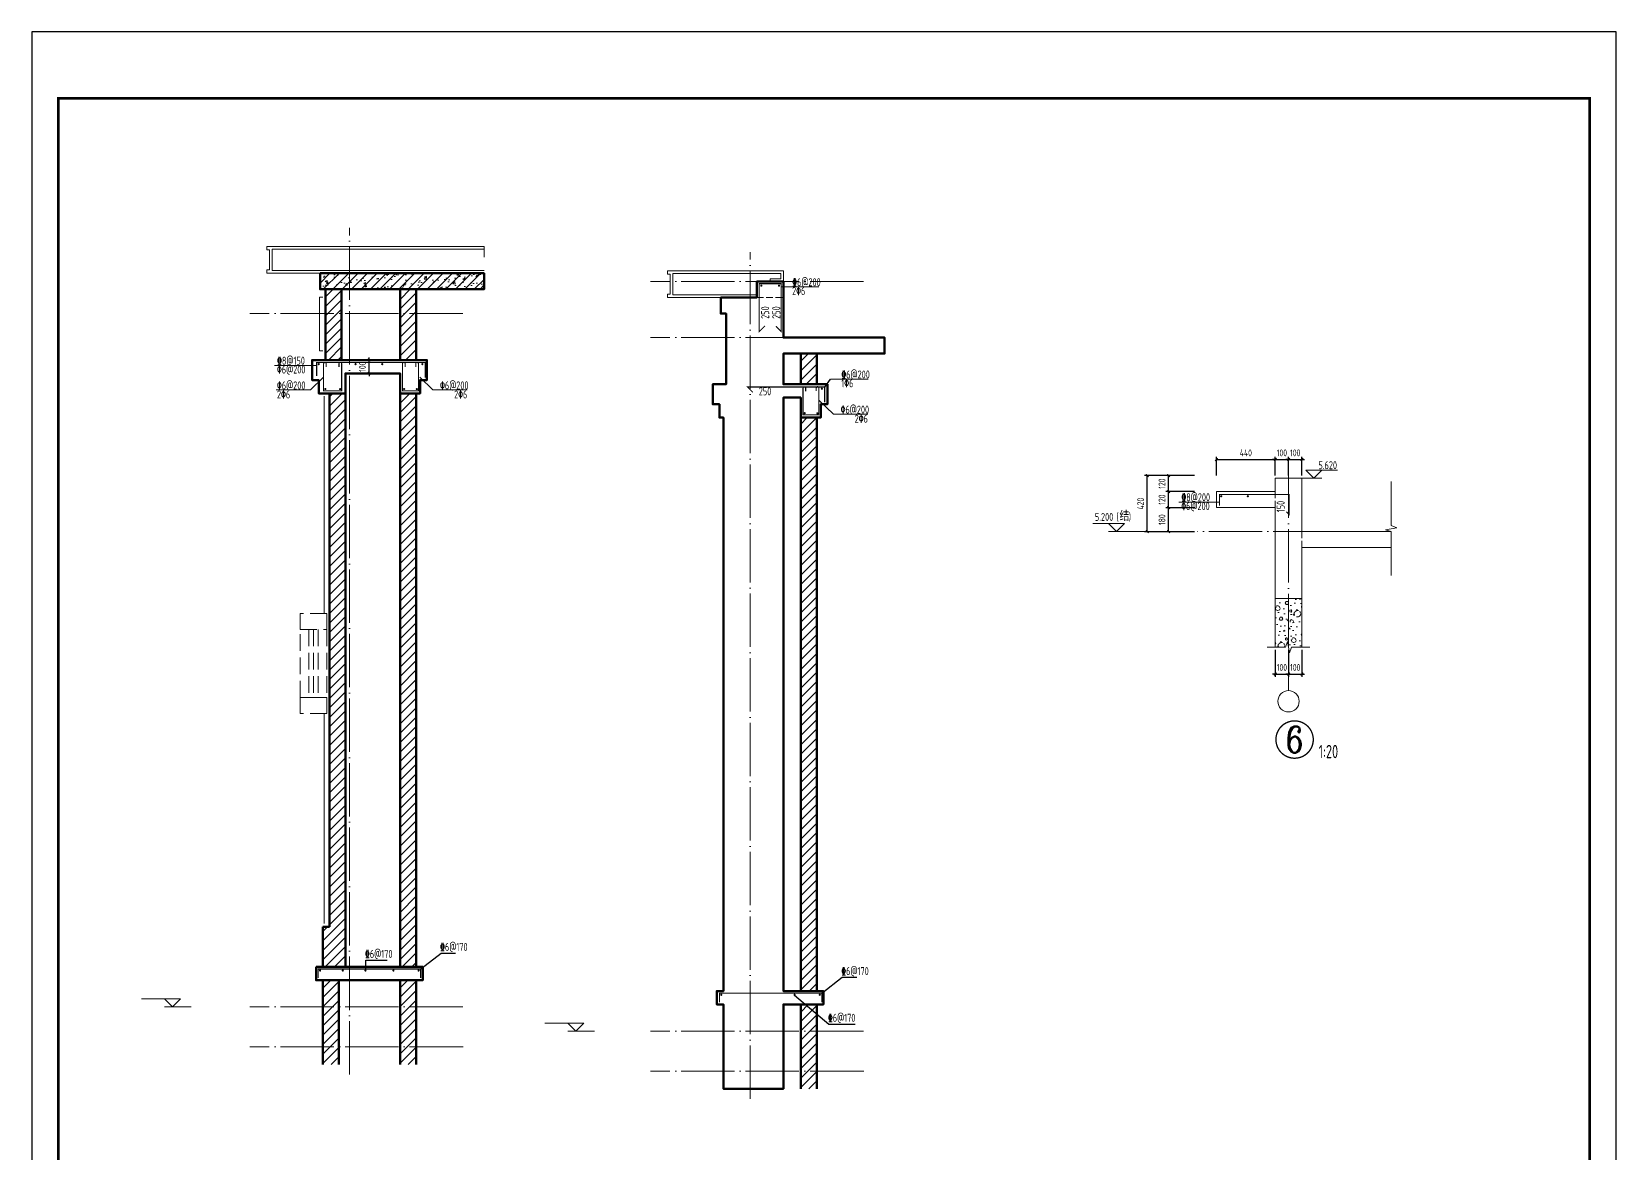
# Model space of a CAD drawing. Extents: x 5874492 to 7194610, y -939842 to -279257.
# Drawn here: x 6055361 to 6067241, y -841808 to -833398 of the extents above; entities that cross this region are included whole.
import ezdxf
from ezdxf.enums import TextEntityAlignment as Align

# ---------------------------------------------------------------- set-up
doc = ezdxf.new("R2010")
doc.units = 0
doc.header["$LTSCALE"] = 1000
doc.linetypes.add('DASH', pattern=[0.35, 0.25, -0.1])
doc.linetypes.add('DOTE', pattern=[2.42, 2, -0.2, 0.02, -0.2])
for name, color, linetype, lineweight in [('A-大样-填充', 8, 'Continuous', 9), ('A-大样-砌体墙线', 120, 'Continuous', 50), ('A-大样-结构墙线', 140, 'Continuous', 50), ('A-大样-金属构件', 2, 'Continuous', 9), ('A-平面-家具、卫生间洁具', 250, 'Continuous', 5), ('A-标注-标高标注', 3, 'Continuous', 15), ('A-立面-花饰、灯饰', 8, 'Continuous', 9), ('A-轴线-塔楼', 1, 'DOTE', 9), ('S-墙柱-REIN', 1, 'Continuous', 20), ('S-大样-DIM', 3, 'Continuous', 20), ('S-大样-HATCH', 251, 'Continuous', 20), ('S-大样-实线', 2, 'Continuous', 20), ('S-大样-标高', 3, 'Continuous', 20), ('S-板-BEAM', 4, 'DASH', 20), ('S-板-大样索引', 3, 'Continuous', 20), ('S-轴网-标注', 3, 'Continuous', 20), ('S-轴网-轴号', 3, 'Continuous', 20), ('S-轴网-轴线', 1, 'DOTE', 9), ('S-通用-TEXT', 7, 'Continuous', 20), ('S-通用-THIN', 7, 'Continuous', 20)]:
    doc.layers.add(name, color=color, linetype=linetype, lineweight=lineweight)
doc.layers.add('PUB_DIM', color=3, linetype='Continuous')
doc.layers.add('Y-云图图框', color=7, linetype='Continuous')
doc.styles.add('_TCH_AXIS', font='COMPLEX.shx', dxfattribs={"bigfont": 'hztxt.shx'})
doc.styles.add('_TCH_DIM', font='tssdeng.shx', dxfattribs={"bigfont": 'hztxt.shx'})
doc.styles.add('_TCH_DIM_T3', font='tssdeng.shx', dxfattribs={"width": 0.705882, "bigfont": 'hztxt.shx'})
doc.styles.add('_YT_Name', font='', dxfattribs={"width": 0.8})
doc.styles.add('_YT_Sign_Text', font='ros.shx', dxfattribs={"width": 0.8, "bigfont": 'hztxt.shx'})
doc.styles.add('COMPLEX', font='COMPLEX')
doc.styles.get("Standard").update_dxf_attribs({"font": 'gbenor.shx', "bigfont": 'gbcbig.shx'})
doc.styles.add('TSSD_Rein', font='tssdeng.shx', dxfattribs={"width": 0.7, "bigfont": 'hztxt.shx'})
doc.styles.add('宋体', font='tssdeng.shx', dxfattribs={"width": 0.7, "bigfont": '&万能字体.shx'})
doc.styles.get('_YT_Name').set_extended_font_data('SimHei')
doc.dimstyles.new('_TCH_ARCH&&20', dxfattribs={"dimtxt": 51, "dimasz": 20, "dimexe": 20, "dimexo": 20, "dimgap": 24.5, "dimtad": 1, "dimdec": 0, "dimzin": 0, "dimdsep": 46, "dimtxsty": '_TCH_DIM_T3', "dimblk": 'ARCHTICK', "dimcen": 0.09, "dimclrt": 7, "dimazin": 2, "dimtfac": 1, "dimtdec": 0, "dimtix": 1, "dimtmove": 2, "dimatfit": 3, "dimfxl": 0, "dimtolj": 1, "dimtzin": 0, "dimarcsym": 0})
pattern_1 = [(45, (5374454.206, -1529893.26), (-35.3553532, 35.3553532), [])]
pattern_2 = [(45, (5374654.206, -1529893.26), (-35.3553532, 35.3553532), [])]
pattern_3 = [(45, (5377457.31, -1530074.96), (-35.3553532, 35.3553532), [])]

# ---------------------------------------------------------------- blocks, each defined once
blk = doc.blocks.new('ECMCTK_A1_竖_单行图名--0')
at = {"color": 4}
blk.add_lwpolyline([(0, 0), (594, 0), (594, 841), (0, 841)], close=True, dxfattribs=at)
at = {"const_width": 1}
blk.add_lwpolyline([(10, 10), (584, 10), (584, 816), (10, 816)], close=True, dxfattribs=at)
at = {"color": 80, "flags": 3}
for tag, height, p in [('YTHQINS', 3, (593.31, 817.5)), ('ECMCKEY', 3, (440.09, 590.57)), ('YTTQINS', 3.75, (595.35, 11.88)), ('YTFRAME', 3, (375.97, 4.92)), ('YTBARCODE_T1', 3, (493.74, 4.57))]:
    blk.add_attdef(tag, text='', height=height, dxfattribs=at).set_placement(p, align=Align.MIDDLE_CENTER)
for tag, height, style, width, p in [('证书编号', 4, '_YT_Sign_Text', 0.8, (461.87, 43.81)), ('审查批准号', 4, '_YT_Sign_Text', 0.8, (514.06, 43.81)), ('工程号', 4, '_YT_Sign_Text', 0.5, (557.08, 44.12)), ('设计单位', 6, '_YT_Name', 0.8, (376.75, 38.6)), ('建设单位', 4, '_YT_Sign_Text', 0.8, (487.96, 36.11)), ('阶段', 4, '_YT_Sign_Text', 0.8, (557.08, 35.81)), ('项目号', 4, '_YT_Sign_Text', 0.5, (575.08, 33.72)), ('项目名称', 4, '_YT_Sign_Text', 0.8, (487.96, 28.11)), ('专业', 4, '_YT_Sign_Text', 0.8, (557.08, 27.31)), ('图纸编号', 4, '_YT_Sign_Text', 0.5, (556.93, 19.36)), ('图纸名称', 4.5, '_YT_Name', 0.8, (488.39, 15.06)), ('出图比例', 4.2, '_YT_Sign_Text', 0.8, (434.82, 11.78)), ('日期', 4, '_YT_Sign_Text', 0.5, (556.88, 12.13)), ('版本号', 4, '_YT_Sign_Text', 0.8, (575.08, 13))]:
    blk.add_attdef(tag, text='', height=height, dxfattribs=dict(style=style, width=width)).set_placement(p, align=Align.CENTER)
at = {"style": '_YT_Sign_Text', "width": 0.8, "flags": 3}
for tag, p, height in [('[审定人]', (343.95, 27.81), 4.1), ('{审定人}', (358.87, 26.45), 6.24), ('[校对人]', (395.23, 27.82), 4.1), ('{校对人}', (411.35, 26.53), 6.24), ('[审核人]', (344.01, 19.76), 4.1), ('{审核人}', (359.98, 18.44), 6.24), ('[设计人]', (395.47, 20.21), 4.1), ('{设计人}', (411.48, 18.54), 6.24), ('[项目负责人]', (343.78, 12.01), 4.1), ('{项目负责人}', (361.28, 10.72), 6.24), ('[专业负责人]', (395.74, 11.77), 4.1), ('{专业负责人}', (411.58, 10.36), 6.24)]:
    blk.add_attdef(tag, p, '', height=height, dxfattribs=at)
at = {"color": 80, "flags": 3}
for tag, p in [('YTBZSIT', (10, 10)), ('EXT_TK_LEFT', (10, 10)), ('YTQRCODE', (304.56, 12.07))]:
    blk.add_attdef(tag, p, '', height=3, dxfattribs=at)
blk = doc.blocks.new('A$C2FDD6118')
at = {"layer": 'A-平面-家具、卫生间洁具', "linetype": 'DASH', "ltscale": 0.5}
for p, q in [((65, 630), (65, 120)), ((100, 630), (100, 120)), ((135, 630), (135, 120))]:
    blk.add_line(p, q, dxfattribs=at)
for points in [[(0, 630), (200, 630), (200, 750), (0, 750)], [(0, 630), (200, 630), (200, 120), (0, 120)], [(0, 120), (200, 120), (200, 0), (0, 0)]]:
    blk.add_lwpolyline(points, close=True, dxfattribs=at)
blk = doc.blocks.new('_ArchTick')
at = {"color": 0, "linetype": 'ByBlock', "const_width": 0.4}
blk.add_lwpolyline([(-0.5, -0.5), (0.5, 0.5)], dxfattribs=at)
blk = doc.blocks.new('*D1831')
at = {"layer": 'Defpoints', "color": 0, "transparency": 16777216}
for p in [(6057714, -835860), (6057891, -835860), (6057714, -835960)]:
    blk.add_point(p, dxfattribs=at)
at = {"layer": 'PUB_DIM', "color": 0, "lineweight": -2, "transparency": 16777216}
for p, q in [((6057734, -835860), (6057911, -835860)), ((6057891, -835860), (6057891, -835840)), ((6057891, -835960), (6057891, -835860)), ((6057734, -835960), (6057911, -835960)), ((6057891, -835960), (6057891, -835980))]:
    blk.add_line(p, q, dxfattribs=at)
at = {"layer": 'PUB_DIM', "color": 0, "lineweight": -2, "transparency": 16777216, "xscale": 20, "yscale": 20, "zscale": 20}
for p, rotation in [((6057891, -835860), 270), ((6057891, -835960), 90)]:
    blk.add_blockref('_ArchTick', p, dxfattribs=dict(at, rotation=rotation))
at = {"layer": 'PUB_DIM', "color": 7, "transparency": 16777216, "insert": (6057841, -835910), "char_height": 51, "attachment_point": 5, "rotation": 90, "style": '_TCH_DIM_T3'}
blk.add_mtext('\\A1;100', dxfattribs=at)
blk = doc.blocks.new('20191016.16423798')
at = {"layer": 'S-墙柱-REIN', "const_width": 8}
blk.add_lwpolyline([(305, 67), (305, 150), (828, 150), (828, 0), (807, 21)], dxfattribs=at)
at = {"layer": 'S-墙柱-REIN', "ltscale": 0.2, "const_width": 8}
for points in [[(322, 137, 1), (314, 137, 1)], [(522, 137, 1), (514, 137, 1)]]:
    blk.add_lwpolyline(points, format="xyb", close=True, dxfattribs=at)
at = {"layer": 'S-通用-TEXT', "ltscale": 0.2}
blk.add_line((305, 93, 0), (0, 93, 0), dxfattribs=at)
at = {"layer": 'S-通用-TEXT', "style": 'TSSD_Rein', "width": 0.7}
for s, p in [('\x848@200', (20, 99)), ('\x826@200', (19, 33))]:
    blk.add_text(s, height=60, dxfattribs=at).set_placement(p)
blk.add_text('150', height=60, rotation=90, dxfattribs=at).set_placement((794, 17))
blk = doc.blocks.new('*D1832')
at = {"layer": 'Defpoints', "color": 0, "transparency": 16777216}
for p in [(6063885, -836967), (6064100, -836967), (6064100, -837147)]:
    blk.add_point(p, dxfattribs=at)
at = {"layer": 'S-大样-DIM', "color": 0, "lineweight": -2, "transparency": 16777216}
for p, q in [((6064080, -836967), (6063865, -836967)), ((6063885, -837147), (6063885, -836967)), ((6064080, -837147), (6063865, -837147))]:
    blk.add_line(p, q, dxfattribs=at)
at = {"layer": 'S-大样-DIM', "color": 0, "lineweight": -2, "transparency": 16777216, "xscale": 20, "yscale": 20, "zscale": 20}
for p, rotation in [((6063885, -836967), 90), ((6063885, -837147), 270)]:
    blk.add_blockref('_ArchTick', p, dxfattribs=dict(at, rotation=rotation))
at = {"layer": 'S-大样-DIM', "color": 7, "transparency": 16777216, "insert": (6063835, -837057), "char_height": 51, "attachment_point": 5, "rotation": 90, "style": '_TCH_DIM_T3'}
blk.add_mtext('\\A1;180', dxfattribs=at)
blk = doc.blocks.new('*D1833')
at = {"layer": 'Defpoints', "color": 0, "transparency": 16777216}
for p in [(6063885, -836847), (6064100, -836847), (6064100, -836967)]:
    blk.add_point(p, dxfattribs=at)
at = {"layer": 'S-大样-DIM', "color": 0, "lineweight": -2, "transparency": 16777216}
for p, q in [((6064080, -836847), (6063865, -836847)), ((6063885, -836967), (6063885, -836847)), ((6064080, -836967), (6063865, -836967))]:
    blk.add_line(p, q, dxfattribs=at)
at = {"layer": 'S-大样-DIM', "color": 0, "lineweight": -2, "transparency": 16777216, "xscale": 20, "yscale": 20, "zscale": 20}
for p, rotation in [((6063885, -836847), 90), ((6063885, -836967), 270)]:
    blk.add_blockref('_ArchTick', p, dxfattribs=dict(at, rotation=rotation))
at = {"layer": 'S-大样-DIM', "color": 7, "transparency": 16777216, "insert": (6063835, -836907), "char_height": 51, "attachment_point": 5, "rotation": 90, "style": '_TCH_DIM_T3'}
blk.add_mtext('\\A1;120', dxfattribs=at)
blk = doc.blocks.new('*D1834')
at = {"layer": 'Defpoints', "color": 0, "transparency": 16777216}
for p in [(6063885, -836727), (6064100, -836727), (6064100, -836847)]:
    blk.add_point(p, dxfattribs=at)
at = {"layer": 'S-大样-DIM', "color": 0, "lineweight": -2, "transparency": 16777216}
for p, q in [((6064080, -836727), (6063865, -836727)), ((6063885, -836847), (6063885, -836727)), ((6064080, -836847), (6063865, -836847))]:
    blk.add_line(p, q, dxfattribs=at)
at = {"layer": 'S-大样-DIM', "color": 0, "lineweight": -2, "transparency": 16777216, "xscale": 20, "yscale": 20, "zscale": 20}
for p, rotation in [((6063885, -836727), 90), ((6063885, -836847), 270)]:
    blk.add_blockref('_ArchTick', p, dxfattribs=dict(at, rotation=rotation))
at = {"layer": 'S-大样-DIM', "color": 7, "transparency": 16777216, "insert": (6063835, -836787), "char_height": 51, "attachment_point": 5, "rotation": 90, "style": '_TCH_DIM_T3'}
blk.add_mtext('\\A1;120', dxfattribs=at)
blk = doc.blocks.new('_AXISO')
blk.add_circle((0, 0), 0.5)
at = {"layer": 'S-轴网-轴号', "style": 'COMPLEX', "width": 1.041667}
blk.add_attdef('A', text='', height=0.56, dxfattribs=at).set_placement((-0.25, -0.28), (0.25, -0.28), align=Align.FIT)
blk = doc.blocks.new('*D1835')
at = {"layer": 'Defpoints', "color": 0, "transparency": 16777216}
for p in [(6063725, -836727), (6064100, -836727), (6064100, -837147)]:
    blk.add_point(p, dxfattribs=at)
at = {"layer": 'S-大样-DIM', "color": 0, "lineweight": -2, "transparency": 16777216}
for p, q in [((6064080, -836727), (6063705, -836727)), ((6063725, -837147), (6063725, -836727)), ((6064080, -837147), (6063705, -837147))]:
    blk.add_line(p, q, dxfattribs=at)
at = {"layer": 'S-大样-DIM', "color": 0, "lineweight": -2, "transparency": 16777216, "xscale": 20, "yscale": 20, "zscale": 20}
for p, rotation in [((6063725, -836727), 90), ((6063725, -837147), 270)]:
    blk.add_blockref('_ArchTick', p, dxfattribs=dict(at, rotation=rotation))
at = {"layer": 'S-大样-DIM', "color": 7, "transparency": 16777216, "insert": (6063675, -836937), "char_height": 51, "attachment_point": 5, "rotation": 90, "style": '_TCH_DIM_T3'}
blk.add_mtext('\\A1;420', dxfattribs=at)
blk = doc.blocks.new('*D1836')
at = {"layer": 'Defpoints', "color": 0, "transparency": 16777216}
for p in [(6064684, -836606), (6064244, -836747), (6064684, -836747)]:
    blk.add_point(p, dxfattribs=at)
at = {"layer": 'S-大样-DIM', "color": 0, "lineweight": -2, "transparency": 16777216}
for p, q in [((6064244, -836727), (6064244, -836586)), ((6064684, -836727), (6064684, -836586)), ((6064244, -836606), (6064684, -836606))]:
    blk.add_line(p, q, dxfattribs=at)
at = {"layer": 'S-大样-DIM', "color": 0, "lineweight": -2, "transparency": 16777216, "xscale": 20, "yscale": 20, "zscale": 20, "rotation": 180}
blk.add_blockref('_ArchTick', (6064244, -836606), dxfattribs=at)
at = {"layer": 'S-大样-DIM', "color": 0, "lineweight": -2, "transparency": 16777216, "xscale": 20, "yscale": 20, "zscale": 20}
blk.add_blockref('_ArchTick', (6064684, -836606), dxfattribs=at)
at = {"layer": 'S-大样-DIM', "color": 7, "transparency": 16777216, "insert": (6064464, -836556), "char_height": 51, "attachment_point": 5, "style": '_TCH_DIM_T3'}
blk.add_mtext('\\A1;440', dxfattribs=at)
blk = doc.blocks.new('*D1837')
at = {"layer": 'Defpoints', "color": 0, "transparency": 16777216}
for p in [(6064784, -836606), (6064684, -836747), (6064784, -836747)]:
    blk.add_point(p, dxfattribs=at)
at = {"layer": 'S-大样-DIM', "color": 0, "lineweight": -2, "transparency": 16777216}
for p, q in [((6064684, -836727), (6064684, -836586)), ((6064784, -836727), (6064784, -836586)), ((6064684, -836606), (6064664, -836606)), ((6064684, -836606), (6064784, -836606)), ((6064784, -836606), (6064804, -836606))]:
    blk.add_line(p, q, dxfattribs=at)
at = {"layer": 'S-大样-DIM', "color": 0, "lineweight": -2, "transparency": 16777216, "xscale": 20, "yscale": 20, "zscale": 20}
blk.add_blockref('_ArchTick', (6064684, -836606), dxfattribs=at)
at = {"layer": 'S-大样-DIM', "color": 0, "lineweight": -2, "transparency": 16777216, "xscale": 20, "yscale": 20, "zscale": 20, "rotation": 180}
blk.add_blockref('_ArchTick', (6064784, -836606), dxfattribs=at)
at = {"layer": 'S-大样-DIM', "color": 7, "transparency": 16777216, "insert": (6064734, -836556), "char_height": 51, "attachment_point": 5, "style": '_TCH_DIM_T3'}
blk.add_mtext('\\A1;100', dxfattribs=at)
blk = doc.blocks.new('*D1838')
at = {"layer": 'Defpoints', "color": 0, "transparency": 16777216}
for p in [(6064884, -836606), (6064784, -836747), (6064884, -836747)]:
    blk.add_point(p, dxfattribs=at)
at = {"layer": 'S-大样-DIM', "color": 0, "lineweight": -2, "transparency": 16777216}
for p, q in [((6064784, -836727), (6064784, -836586)), ((6064884, -836727), (6064884, -836586)), ((6064784, -836606), (6064764, -836606)), ((6064784, -836606), (6064884, -836606)), ((6064884, -836606), (6064904, -836606))]:
    blk.add_line(p, q, dxfattribs=at)
at = {"layer": 'S-大样-DIM', "color": 0, "lineweight": -2, "transparency": 16777216, "xscale": 20, "yscale": 20, "zscale": 20}
blk.add_blockref('_ArchTick', (6064784, -836606), dxfattribs=at)
at = {"layer": 'S-大样-DIM', "color": 0, "lineweight": -2, "transparency": 16777216, "xscale": 20, "yscale": 20, "zscale": 20, "rotation": 180}
blk.add_blockref('_ArchTick', (6064884, -836606), dxfattribs=at)
at = {"layer": 'S-大样-DIM', "color": 7, "transparency": 16777216, "insert": (6064834, -836556), "char_height": 51, "attachment_point": 5, "style": '_TCH_DIM_T3'}
blk.add_mtext('\\A1;100', dxfattribs=at)
blk = doc.blocks.new('*D1839')
at = {"layer": 'Defpoints', "color": 0, "transparency": 16777216}
for p in [(6064684, -838012), (6064784, -838012), (6064784, -838215)]:
    blk.add_point(p, dxfattribs=at)
at = {"layer": 'S-大样-DIM', "color": 0, "lineweight": -2, "transparency": 16777216}
for p, q in [((6064684, -838032), (6064684, -838235)), ((6064784, -838032), (6064784, -838235)), ((6064684, -838215), (6064664, -838215)), ((6064684, -838215), (6064784, -838215)), ((6064784, -838215), (6064804, -838215))]:
    blk.add_line(p, q, dxfattribs=at)
at = {"layer": 'S-大样-DIM', "color": 0, "lineweight": -2, "transparency": 16777216, "xscale": 20, "yscale": 20, "zscale": 20}
blk.add_blockref('_ArchTick', (6064684, -838215), dxfattribs=at)
at = {"layer": 'S-大样-DIM', "color": 0, "lineweight": -2, "transparency": 16777216, "xscale": 20, "yscale": 20, "zscale": 20, "rotation": 180}
blk.add_blockref('_ArchTick', (6064784, -838215), dxfattribs=at)
at = {"layer": 'S-大样-DIM', "color": 7, "transparency": 16777216, "insert": (6064734, -838165), "char_height": 51, "attachment_point": 5, "style": '_TCH_DIM_T3'}
blk.add_mtext('\\A1;100', dxfattribs=at)
blk = doc.blocks.new('*D1840')
at = {"layer": 'Defpoints', "color": 0, "transparency": 16777216}
for p in [(6064784, -838012), (6064884, -838012), (6064884, -838215)]:
    blk.add_point(p, dxfattribs=at)
at = {"layer": 'S-大样-DIM', "color": 0, "lineweight": -2, "transparency": 16777216}
for p, q in [((6064784, -838032), (6064784, -838235)), ((6064884, -838032), (6064884, -838235)), ((6064784, -838215), (6064764, -838215)), ((6064784, -838215), (6064884, -838215)), ((6064884, -838215), (6064904, -838215))]:
    blk.add_line(p, q, dxfattribs=at)
at = {"layer": 'S-大样-DIM', "color": 0, "lineweight": -2, "transparency": 16777216, "xscale": 20, "yscale": 20, "zscale": 20}
blk.add_blockref('_ArchTick', (6064784, -838215), dxfattribs=at)
at = {"layer": 'S-大样-DIM', "color": 0, "lineweight": -2, "transparency": 16777216, "xscale": 20, "yscale": 20, "zscale": 20, "rotation": 180}
blk.add_blockref('_ArchTick', (6064884, -838215), dxfattribs=at)
at = {"layer": 'S-大样-DIM', "color": 7, "transparency": 16777216, "insert": (6064834, -838165), "char_height": 51, "attachment_point": 5, "style": '_TCH_DIM_T3'}
blk.add_mtext('\\A1;100', dxfattribs=at)

msp = doc.modelspace()

# ---------------------------------------------------------------- hatches: boundary and pattern name
at = {"layer": 'A-大样-填充', "ltscale": 0.5}
h = msp.add_hatch(dxfattribs=at)
h.set_pattern_fill('钢筋混凝土', color=256, scale=20)
h.set_pattern_definition([(45, (5389416.164, -1447317.203), (-35.355339, 35.355339), []), (50, (5389416.16, -1447317.2), (143.452037, -12.550427), [15, -165]), (355, (5389416.16, -1447317.2), (-27.750267, 150.438427), [12, -132]), (100.4514, (5389428.12, -1447318.25), (115.701876, 137.887908), [12.748038, -140.228422]), (46.1842, (5389416.16, -1447277.2), (213.44821, -33.103803), [22.5, -247.5]), (96.6356, (5389433.95, -1447279.96), (186.93254, 194.823574), [19.12206, -210.3426]), (351.1842, (5389416.16, -1447277.2), (186.93239, 194.82372), [18, -198]), (21, (5389436.16, -1447287.2), (119.38141, -80.523778), [15, -165]), (326, (5389436.16, -1447287.2), (48.663066, 145.03001), [12, -132]), (71.4514, (5389446.11, -1447293.91), (168.044526, 64.5061), [12.748038, -140.228422]), (37.5, (5389416.164, -1447317.203), (2.431971, 66.5787708), [0, -130.4, 0, -134, 0, -132.5]), (7.5, (5389416.164, -1447317.2), (52.6139075, 78.8823424), [0, -76.4, 0, -127.4, 0, -50.5]), (327.5, (5389371.564, -1447317.203), (106.7644872, -4.5109743), [0, -50, 0, -156, 0, -207]), (317.5, (5389351.56, -1447317.2), (116.637234, 20.020996), [0, -65, 0, -103.6, 0, -147])])
h.paths.add_polyline_path([(6057523.5, -835209.9), (6058752.7, -835209.9), (6058752.7, -835329.9), (6057523.5, -835329.9)])
h = msp.add_hatch(dxfattribs=at)
h.set_pattern_fill('普通砖', color=256, scale=20)
h.set_pattern_definition(pattern_2)
h.paths.add_polyline_path([(6057683.7, -835329.9), (6057563.7, -835329.9), (6057563.7, -835859.9), (6057683.7, -835859.9)], flags=17)
h = msp.add_hatch(dxfattribs=at)
h.set_pattern_fill('普通砖', color=256, scale=20)
h.set_pattern_definition(pattern_1)
h.paths.add_polyline_path([(6058123.7, -835859.9), (6058243.7, -835859.9), (6058243.7, -835329.9), (6058123.7, -835329.9)])
h = msp.add_hatch(dxfattribs=at)
h.set_pattern_fill('普通砖', color=256, scale=20)
h.set_pattern_definition(pattern_3)
h.paths.add_polyline_path([(6061126.8, -836041.6), (6061246.8, -836041.6), (6061246.8, -835811.6), (6061126.8, -835811.6)], flags=17)
h = msp.add_hatch(dxfattribs=at)
h.set_pattern_fill('普通砖', color=256, scale=20)
h.set_pattern_definition(pattern_2)
h.paths.add_polyline_path([(6057713.7, -836109.9), (6057593.7, -836109.9), (6057593.7, -840109.9), (6057543.7, -840109.9), (6057543.7, -840409.9), (6057713.7, -840409.9)])
h = msp.add_hatch(dxfattribs=at)
h.set_pattern_fill('普通砖', color=256, scale=20)
h.set_pattern_definition(pattern_1)
h.paths.add_polyline_path([(6058243.7, -836109.9), (6058123.7, -836109.9), (6058123.7, -840409.9), (6058243.7, -840409.9)])
h = msp.add_hatch(dxfattribs=at)
h.set_pattern_fill('普通砖', color=256, scale=20)
h.set_pattern_definition([(45, (5372625.31, -1530074.96), (-35.3553532, 35.3553532), [])])
h.paths.add_polyline_path([(6061126.8, -840591.6), (6061246.8, -840591.6), (6061246.8, -836291.6), (6061126.8, -836291.6)])
h = msp.add_hatch(dxfattribs=at)
h.set_pattern_fill('普通砖', color=256, scale=20)
h.set_pattern_definition(pattern_2)
h.paths.add_polyline_path([(6057543.7, -841142.4), (6057663.7, -841142.4), (6057663.7, -840509.9), (6057543.7, -840509.9)])
h = msp.add_hatch(dxfattribs=at)
h.set_pattern_fill('普通砖', color=256, scale=20)
h.set_pattern_definition(pattern_1)
h.paths.add_polyline_path([(6058123.7, -841142.4), (6058243.7, -841142.4), (6058243.7, -840509.9), (6058123.7, -840509.9)])
h = msp.add_hatch(dxfattribs=at)
h.set_pattern_fill('普通砖', color=256, scale=20)
h.set_pattern_definition(pattern_3)
h.paths.add_polyline_path([(6061126.8, -841324.1), (6061246.8, -841324.1), (6061246.8, -840691.6), (6061126.8, -840691.6)])
at = {"layer": 'S-大样-HATCH', "ltscale": 0.5}
h = msp.add_hatch(dxfattribs=at)
h.set_pattern_fill('加气混凝土', color=256, scale=20)
h.set_pattern_definition([(0, (5401025.54, -1527583.65), (120, 240), [0, -240]), (0, (5400885.14, -1527616.05), (120, 240), [0, -240]), (0, (5400963.14, -1527618.45), (120, 240), [0, -240]), (0, (5401048.34, -1527547.65), (120, 240), [0, -240]), (0, (5400948.74, -1527630.45), (120, 240), [0, -240]), (0, (5401072.34, -1527396.45), (120, 240), [0, -240]), (0, (5400999.14, -1527415.65), (120, 240), [0, -240]), (0, (5401037.54, -1527445.65), (120, 240), [0, -240]), (0, (5400841.94, -1527450.45), (120, 240), [0, -240]), (0, (5400959.54, -1527461.25), (120, 240), [0, -240]), (0, (5400913.94, -1527522.45), (120, 240), [0, -240]), (0, (5400916.34, -1527612.45), (120, 240), [0, -240]), (0, (5401006.34, -1527622.05), (120, 240), [0, -240]), (0, (5401072.34, -1527516.45), (120, 240), [0, -240]), (0, (5400847.94, -1527553.65), (120, 240), [0, -240]), (0, (5400868.34, -1527512.85), (120, 240), [0, -240]), (0, (5400961.94, -1527529.65), (120, 240), [0, -240]), (0, (5400928.34, -1527564.45), (120, 240), [0, -240]), (0, (5400909.14, -1527485.25), (120, 240), [0, -240]), (0, (5400939.14, -1527395.25), (120, 240), [0, -240]), (0, (5400857.54, -1527604.05), (120, 240), [0, -240]), (0, (5400989.54, -1527444.45), (120, 240), [0, -240]), (0, (5400877.94, -1527440.85), (120, 240), [0, -240]), (0, (5400858.74, -1527409.65), (120, 240), [0, -240]), (130.601294, (5401057.598, -1527471.589), (-599.99999337, 720.00000315), [10.53662, -4414.8444]), (18.434949, (5401040.455, -1527467.018), (599.9999978, 239.9999982), [10.842096, -1507.05116]), (90, (5401040.46, -1527477.3), (120, 240), [10.285714, -469.71426]), (161.565051, (5401050.74, -1527480.732), (-600.000003, 239.9999821), [10.842096, -1507.05116]), (53.1301023, (5401050.74, -1527480.73), (120.0000002, 240), [11.42857, -1188.5714]), (135, (5401059.88, -1527603.02), (-120.0000145, 239.999984), [9.697464, -669.12504]), (45, (5401046.17, -1527603.02), (119.999999, 239.999999), [9.697464, -669.12504]), (135, (5401053.03, -1527609.875), (-120.0000145, 239.999984), [9.697464, -669.12504]), (45, (5401053.03, -1527609.875), (119.999999, 239.999999), [9.697464, -669.12504]), (116.56505, (5400944.46, -1527441.87), (-2e-05, 479.999987), [12.77753, -255.5506]), (180, (5400938.74, -1527430.45), (-120, 240), [13.714286, -226.2857]), (63.43495, (5400919.31, -1527441.87), (1e-06, 480), [12.77753, -255.5506]), (116.56505, (5400925.03, -1527453.3), (-2e-05, 479.999987), [12.77753, -255.5506]), (0, (5400925.03, -1527453.3), (120, 240), [13.714286, -226.2857]), (63.43495, (5400938.74, -1527453.3), (1e-06, 480), [12.77753, -255.5506]), (107.102728, (5401034.741, -1527523.018), (-359.99998624, 1200.00000194), [15.54454, -6513.161]), (143.972626, (5401030.17, -1527508.16), (-2279.9999711, 1679.9999981), [15.54454, -3248.808]), (180, (5401017.6, -1527499.02), (-120, 240), [14.85714, -225.14284]), (36.0273733, (5400990.17, -1527508.16), (2279.99998315, 1679.9999819), [15.54454, -3248.808]), (71.565051, (5400985.6, -1527521.875), (360.0000018, 1199.999998), [14.456126, -1503.43712]), (107.102728, (5400990.17, -1527536.732), (-359.99998624, 1200.00000194), [15.54454, -6513.161]), (143.972626, (5401002.741, -1527545.875), (-2279.9999711, 1679.9999981), [15.54454, -3248.808]), (0, (5401002.74, -1527545.87), (120, 240), [14.85714, -225.14284]), (36.0273733, (5401017.598, -1527545.875), (2279.99998315, 1679.9999819), [15.54454, -3248.808]), (71.565051, (5401030.17, -1527536.732), (360.0000018, 1199.999998), [14.456126, -1503.43712]), (150.255118, (5401037.027, -1527411.018), (-360.00000085, 239.999997), [9.21401, -1925.72784]), (90, (5401029.03, -1527415.59), (120, 240), [9.14286, -470.8571]), (29.7448813, (5401029.027, -1527415.59), (360.0000002, 239.9999989), [9.21401, -1925.72784]), (116.56505, (5400981.03, -1527581.3), (-2e-05, 479.999987), [12.77753, -255.5506]), (168.690067, (5400975.312, -1527569.875), (-1080.0000008, 239.999994), [11.6549, -2435.8742]), (41.1859251, (5400954.741, -1527575.589), (2999.99998182, 2639.99997692), [12.14874, -5090.3208]), (90, (5400954.74, -1527587.02), (120, 240), [11.42857, -468.5714]), (138.814074, (5400963.884, -1527595.018), (-2999.99994668, 2640.00001681), [12.14874, -5090.3208]), (16.6992442, (5400963.884, -1527595.018), (3959.9999702, 1199.99998743), [11.93178, -4999.415]), (60.9453959, (5400975.312, -1527591.589), (119.99999968, 239.99999788), [11.766434, -4930.1358]), (109.983106, (5400880.455, -1527480.732), (-600.00000226, 1679.99999555), [13.3768, -5604.879]), (155.556045, (5400875.884, -1527468.161), (-1560.00000595, 719.99998504), [13.809194, -5786.0526]), (24.4439547, (5400850.741, -1527468.161), (1560.00000078, 719.99999654), [13.809194, -5786.0526]), (70.0168934, (5400846.17, -1527480.732), (600.00000181, 1679.99999583), [13.3768, -5604.879]), (109.983106, (5400850.741, -1527493.303), (-600.00000226, 1679.99999555), [13.3768, -5604.879]), (160.016893, (5400863.312, -1527497.875), (-600.00000035, 239.99998907), [13.3768, -2795.751]), (19.9831065, (5400863.312, -1527497.875), (599.9999967, 239.9999996), [13.3768, -2795.751]), (70.0168934, (5400875.884, -1527493.303), (600.00000181, 1679.99999583), [13.3768, -5604.879]), (122.005383, (5400969.598, -1527502.446), (-120.0000161, 239.99998775), [10.78169, -2253.3736]), (18.434949, (5400953.6, -1527496.732), (599.9999978, 239.9999982), [10.842096, -1507.05116]), (90, (5400953.6, -1527507.02), (120, 240), [10.285714, -469.71426]), (161.565051, (5400963.884, -1527510.446), (-600.000003, 239.9999821), [10.842096, -1507.05116]), (54.4623222, (5400963.884, -1527510.446), (839.99999878, 1199.9999982), [9.83123, -4119.2846]), (116.56505, (5400899.88, -1527560.73), (-2e-05, 479.999987), [12.77753, -255.5506]), (180, (5400894.17, -1527549.3), (-120, 240), [12.57143, -227.42856]), (59.0362434, (5400874.74, -1527560.732), (120.0000004, 239.99999884), [13.32789, -2785.5288]), (120.963756, (5400881.598, -1527572.16), (-120.0000164, 239.999989), [13.32789, -2785.5288]), (0, (5400881.6, -1527572.16), (120, 240), [12.57143, -227.42856]), (63.43495, (5400894.17, -1527572.16), (1e-06, 480), [12.77753, -255.5506])])
h.paths.add_polyline_path([(6064683.7, -838012.4), (6064761.2, -838012.4), (6064776.5, -837970.4), (6064791.3, -838054.4), (6064806.2, -838012.4), (6064883.7, -838012.4), (6064883.7, -837646.9), (6064683.7, -837646.9)])

# ---------------------------------------------------------------- linework, layer by layer
at = {"ltscale": 0.2}
msp.add_line((6061306.4, -836062.3), (6061349.4, -836004.2), dxfattribs=at)
for points in [[(6057867.5, -840437.8), (6057867.5, -840359.2), (6058026.4, -840359.2)], [(6058277.7, -840425.9), (6058430.6, -840306.8), (6058539.6, -840306.8)], [(6061285.3, -840607.6), (6061438.2, -840488.5), (6061547.2, -840488.5)], [(6061079.8, -840623.3), (6061338.3, -840838.5), (6061534.6, -840838.5)]]:
    msp.add_lwpolyline(points, dxfattribs=at)
at = {"layer": 'A-大样-填充'}
for p, q in [((6057543.7, -841009.9), (6057291.6, -841009.9)), ((6058243.7, -841009.9), (6058595.8, -841009.9)), ((6060546.8, -841191.6), (6060294.7, -841191.6)), ((6061246.8, -841191.6), (6061598.9, -841191.6))]:
    msp.add_line(p, q, dxfattribs=at)
at = {"layer": 'A-大样-砌体墙线'}
for p, q in [((6057563.7, -835859.9), (6057563.7, -835329.9)), ((6057683.7, -835329.9), (6057683.7, -835859.9)), ((6058123.7, -835329.9), (6058123.7, -835859.9)), ((6058243.7, -835329.9), (6058243.7, -835859.9)), ((6060566.8, -836041.6), (6060566.8, -835511.6)), ((6061126.8, -835811.6), (6061126.8, -836041.6)), ((6061246.8, -835811.6), (6061246.8, -836041.6)), ((6057593.7, -840109.9), (6057593.7, -836109.9)), ((6057713.7, -836109.9), (6057713.7, -840409.9)), ((6058123.7, -836109.9), (6058123.7, -840409.9)), ((6058243.7, -840409.9), (6058243.7, -836109.9)), ((6060546.8, -836291.6), (6060546.8, -840591.6)), ((6061126.8, -836291.6), (6061126.8, -840591.6)), ((6061246.8, -840591.6), (6061246.8, -836291.6)), ((6057593.7, -840109.9), (6057543.7, -840109.9)), ((6057593.7, -840109.9), (6057543.7, -840109.9)), ((6057543.7, -840109.9), (6057543.7, -840409.9)), ((6057543.7, -841142.4), (6057543.7, -840509.9)), ((6058123.7, -841142.4), (6058123.7, -840509.9)), ((6058243.7, -841142.4), (6058243.7, -840509.9)), ((6060546.8, -841324.1), (6060546.8, -840691.6)), ((6061126.8, -841324.1), (6061126.8, -840691.6)), ((6061246.8, -841324.1), (6061246.8, -840691.6))]:
    msp.add_line(p, q, dxfattribs=at)
for points in [[(6057543.7, -840509.9), (6057543.7, -841142.4)], [(6057663.7, -841142.4), (6057663.7, -840509.9)], [(6060546.8, -840691.6), (6060546.8, -841324.1)]]:
    msp.add_lwpolyline(points, dxfattribs=at)
at = {"layer": 'A-大样-结构墙线', "ltscale": 0.5}
for p, q in [((6060946.8, -835271.6), (6060996.8, -835271.6)), ((6060526.6, -835391.6), (6060526.6, -835511.6)), ((6061146.8, -835691.6), (6061755.8, -835691.6)), ((6061046.8, -835811.6), (6061755.8, -835811.6)), ((6061126.8, -836291.6), (6061126.8, -836141.6))]:
    msp.add_line(p, q, dxfattribs=at)
at = {"layer": 'A-大样-结构墙线'}
msp.add_line((6061046.8, -836141.6), (6061126.8, -836141.6), dxfattribs=at)
at = {"layer": 'A-大样-结构墙线', "ltscale": 0.5}
msp.add_lwpolyline([(6057523.5, -835209.9), (6058752.7, -835209.9), (6058752.7, -835329.9), (6057523.5, -835329.9)], close=True, dxfattribs=at)
at = {"layer": 'A-大样-结构墙线'}
for points in [[(6061276.8, -836291.6), (6061276.8, -836191.6), (6061326.8, -836191.6), (6061326.8, -836041.6), (6060996.8, -836041.6), (6060996.8, -835811.6), (6061755.8, -835811.6), (6061755.8, -835691.6), (6060996.8, -835691.6), (6060996.8, -835271.6), (6060796.8, -835271.6), (6060796.8, -835391.6), (6060526.6, -835391.6), (6060526.6, -835511.6), (6060566.8, -835511.6), (6060566.8, -836041.6), (6060466.8, -836041.6), (6060466.8, -836191.6), (6060516.8, -836191.6), (6060516.8, -836291.6), (6060546.8, -836291.6), (6060546.8, -840591.6), (6060496.8, -840591.6), (6060496.8, -840691.6), (6060546.8, -840691.6), (6060546.8, -841324.1), (6060996.8, -841324.1), (6060996.8, -840691.6), (6061296.8, -840691.6), (6061296.8, -840591.6), (6060996.8, -840591.6), (6060996.8, -836141.6), (6060996.8, -836141.6), (6061126.8, -836141.6), (6061126.8, -836291.6)], [(6057713.7, -836109.9), (6057513.7, -836109.9), (6057513.7, -836009.9), (6057463.7, -836009.9), (6057463.7, -835859.9), (6058323.7, -835859.9), (6058323.7, -835859.9), (6058323.7, -836009.9), (6058273.7, -836009.9), (6058273.7, -836109.9), (6058123.7, -836109.9), (6058123.7, -835959.9), (6057713.7, -835959.9)], [(6057493.7, -840409.9), (6058293.7, -840409.9), (6058293.7, -840509.9), (6057493.7, -840509.9)]]:
    msp.add_lwpolyline(points, close=True, dxfattribs=at)
msp.add_lwpolyline([(6061046.8, -836041.6), (6061326.8, -836041.6), (6061326.8, -836191.6), (6061276.8, -836191.6), (6061276.8, -836291.6), (6061126.8, -836291.6)], dxfattribs=at)
at = {"layer": 'A-大样-金属构件', "ltscale": 0.5}
msp.add_line((6060896.8, -835271.6), (6060896.8, -835251.6), dxfattribs=at)
for points in [[(6058752.7, -835209.9), (6057123.7, -835209.9), (6057123.7, -835184.9), (6057143.7, -835184.9), (6057143.7, -835034.9), (6057123.7, -835034.9), (6057123.7, -835009.9), (6058752.7, -835009.9), (6058752.7, -835089.9)], [(6058752.7, -835029.9), (6057163.7, -835029.9), (6057163.7, -835189.9), (6058752.7, -835189.9)], [(6060896.8, -835271.6), (6060996.8, -835271.6), (6060996.8, -835191.6), (6060126.8, -835191.6), (6060126.8, -835216.6), (6060146.8, -835216.6), (6060146.8, -835366.6), (6060126.8, -835366.6), (6060126.8, -835391.6), (6060796.8, -835391.6)], [(6060896.8, -835251.6), (6060976.8, -835251.6), (6060976.8, -835211.6), (6060166.8, -835211.6), (6060166.8, -835371.6), (6060796.8, -835371.6)]]:
    msp.add_lwpolyline(points, dxfattribs=at)
at = {"layer": 'A-标注-标高标注'}
for p, q in [((6056476.7, -840649.9), (6056184.8, -840649.9)), ((6056416.7, -840709.9), (6056356.7, -840649.9)), ((6056556.7, -840709.9), (6056356.7, -840709.9)), ((6056416.7, -840709.9), (6056476.7, -840649.9)), ((6059499.8, -840831.6), (6059207.9, -840831.6)), ((6059439.8, -840891.6), (6059379.8, -840831.6)), ((6059439.8, -840891.6), (6059499.8, -840831.6)), ((6059579.8, -840891.6), (6059379.8, -840891.6))]:
    msp.add_line(p, q, dxfattribs=at)
at = {"layer": 'A-立面-花饰、灯饰', "ltscale": 0.5}
for p, q in [((6057553.7, -836129.9), (6057553.7, -837759.9)), ((6057553.7, -838509.9), (6057553.7, -840084.9))]:
    msp.add_line(p, q, dxfattribs=at)
msp.add_lwpolyline([(6057543.7, -835389.9), (6057518.7, -835389.9), (6057518.7, -835789.9), (6057543.7, -835789.9)], dxfattribs=at)
at = {"layer": 'A-轴线-塔楼', "ltscale": 0.2}
for p, q in [((6057743.7, -841217.6), (6057743.7, -834869.7)), ((6060746.8, -841399.3), (6060746.8, -835051.4))]:
    msp.add_line(p, q, dxfattribs=at)
for points in [[(6061597.5, -835271.6), (6060001, -835271.6)], [(6058594.5, -835509.9), (6056997.9, -835509.9)], [(6061597.5, -835691.6), (6060001, -835691.6)], [(6058594.5, -840709.9), (6056997.9, -840709.9)], [(6061597.6, -840891.6), (6060001, -840891.6)], [(6058594.5, -841009.9), (6056997.9, -841009.9)], [(6061597.6, -841191.6), (6060001, -841191.6)]]:
    msp.add_lwpolyline(points, dxfattribs=at)
at = {"layer": 'S-墙柱-REIN', "const_width": 8}
for points in [[(6060859.4, -835603.2), (6060814.9, -835647.6), (6060814.9, -835287.6), (6060980.8, -835287.6), (6060980.8, -835391.6), (6060980.8, -835647.3), (6060940, -835606.5)], [(6057497.8, -835978.7), (6057497.8, -835878.1), (6058311, -835878.1), (6058311, -835993.2), (6058311, -835993.2)], [(6060767.9, -836101.9), (6060728.3, -836062.3), (6060728.3, -836062.3), (6061306.4, -836062.3), (6061306.4, -836177.4), (6061306.4, -836177.4)], [(6057509.7, -840493.9), (6057509.7, -840425.9), (6058277.7, -840425.9), (6058277.7, -840493.9)], [(6060517.3, -840675.6), (6060517.3, -840607.6), (6061285.3, -840607.6), (6061285.3, -840675.6)]]:
    msp.add_lwpolyline(points, dxfattribs=at)
at = {"layer": 'S-墙柱-REIN', "ltscale": 0.2, "const_width": 8}
for points in [[(6060835.7, -835302.9, 1), (6060827.7, -835302.9, 1)], [(6060968.2, -835302.9, 1), (6060960.2, -835302.9, 1)], [(6057517.5, -835890.9, 1), (6057509.5, -835890.9, 1)], [(6057793.2, -835890.9, 1), (6057785.2, -835890.9, 1)], [(6057993.2, -835890.9, 1), (6057985.2, -835890.9, 1)], [(6058294, -835890.9, 1), (6058286, -835890.9, 1)], [(6057566.4, -836077.1, 1), (6057558.4, -836077.1, 1)], [(6057677.6, -836077.7, 1), (6057669.6, -836077.7, 1)], [(6058157.5, -836077.1, 1), (6058149.5, -836077.1, 1)], [(6058253, -836077.7, 1), (6058245, -836077.7, 1)], [(6061289.4, -836075.1, 1), (6061281.4, -836075.1, 1)], [(6061160.6, -836258.7, 1), (6061152.6, -836258.7, 1)], [(6061256.1, -836259.4, 1), (6061248.1, -836259.4, 1)], [(6057527.5, -840437.8, 1), (6057519.5, -840437.8, 1)], [(6057697.5, -840437.8, 1), (6057689.5, -840437.8, 1)], [(6057867.5, -840437.8, 1), (6057859.5, -840437.8, 1)], [(6058077.1, -840437.8, 1), (6058069.1, -840437.8, 1)], [(6058266, -840437.8, 1), (6058258, -840437.8, 1)], [(6060535.2, -840619.5, 1), (6060527.2, -840619.5, 1)], [(6061084.7, -840619.5, 1), (6061076.7, -840619.5, 1)], [(6061273.7, -840619.5, 1), (6061265.7, -840619.5, 1)]]:
    msp.add_lwpolyline(points, format="xyb", close=True, dxfattribs=at)
at = {"layer": 'S-墙柱-REIN', "const_width": 8}
for points in [[(6057569.8, -835912.6), (6057569.8, -835888.6, 1), (6057549.8, -835888.6), (6057549.8, -836090), (6057685.1, -836090), (6057685.1, -835887.7, 1), (6057665.1, -835887.7), (6057665.1, -835911.7)], [(6058160.9, -835912.6), (6058160.9, -835888.6, 1), (6058140.9, -835888.6), (6058140.9, -836090), (6058260.4, -836090), (6058260.4, -835887.7, 1), (6058240.4, -835887.7), (6058240.4, -835911.7)], [(6061164, -836094.3), (6061164, -836070.3, 1), (6061144, -836070.3), (6061144, -836271.7), (6061263.5, -836271.7), (6061263.5, -836069.4, 1), (6061243.5, -836069.4), (6061243.5, -836093.4)]]:
    msp.add_lwpolyline(points, format="xyb", dxfattribs=at)
at = {"layer": 'S-大样-实线', "ltscale": 0.5}
for p, q in [((6064683.7, -836746.9), (6064883.7, -836746.9)), ((6064683.7, -836746.9), (6064683.7, -836846.9)), ((6064883.7, -836746.9), (6064883.7, -837146.9)), ((6064243.7, -836846.9), (6064683.7, -836846.9)), ((6064243.7, -836846.9), (6064243.7, -836966.9)), ((6064243.7, -836966.9), (6064683.7, -836966.9)), ((6064683.7, -836966.9), (6064683.7, -837646.9)), ((6065553.5, -837146.9), (6064883.7, -837146.9)), ((6064883.7, -837266.9), (6065553.5, -837266.9)), ((6064883.7, -837646.9), (6064883.7, -837266.9)), ((6064683.7, -837646.9), (6064883.7, -837646.9))]:
    msp.add_line(p, q, dxfattribs=at)
at = {"layer": 'S-大样-实线'}
for p, q in [((6064683.7, -837646.9), (6064683.7, -838012.4)), ((6064883.7, -838012.4), (6064883.7, -837646.9))]:
    msp.add_line(p, q, dxfattribs=at)
at = {"layer": 'S-大样-标高'}
for p, q in [((6064973.9, -836746.9), (6064913.9, -836686.9)), ((6064913.9, -836686.9), (6065149.9, -836686.9)), ((6064973.9, -836746.9), (6065033.9, -836686.9)), ((6064833.9, -836746.9), (6065033.9, -836746.9)), ((6063554, -837086.9), (6063317.9, -837086.9)), ((6063494, -837146.9), (6063434, -837086.9)), ((6063725.4, -837146.9), (6063434, -837146.9)), ((6063494, -837146.9), (6063554, -837086.9))]:
    msp.add_line(p, q, dxfattribs=at)
at = {"layer": 'S-板-BEAM', "ltscale": 0.2}
msp.add_line((6060796.8, -835391.6), (6060996.8, -835391.6), dxfattribs=at)
for points in [[(6064683.7, -836966.9), (6064683.7, -836846.9)], [(6064883.7, -837266.9), (6064883.7, -837146.9)]]:
    msp.add_lwpolyline(points, dxfattribs=at)
at = {"layer": 'S-板-大样索引', "const_width": 10}
msp.add_lwpolyline([(6064969.4, -838705.7, 1), (6064689.4, -838705.7, 1)], format="xyb", close=True, dxfattribs=at)
at = {"layer": 'S-轴网-标注'}
msp.add_line((6064783.7, -838133.7), (6064783.7, -838338.9), dxfattribs=at)
at = {"layer": 'S-轴网-轴线', "ltscale": 0.2}
msp.add_line((6064783.7, -838012.4), (6064783.7, -836594.4), dxfattribs=at)
msp.add_lwpolyline([(6065553.5, -837146.9), (6064099.6, -837146.9)], dxfattribs=at)
at = {"layer": 'S-通用-TEXT', "ltscale": 0.2}
for p, q in [((6061262.9, -835312.4, 0), (6060980.8, -835312.4)), ((6057497.8, -835901, 0), (6057180.9, -835901, 0)), ((6061631.4, -836004.2, 0), (6061349.4, -836004.2))]:
    msp.add_line(p, q, dxfattribs=at)
at = {"layer": 'S-通用-TEXT'}
for points in [[(6057193.6, -836083.3), (6057450.8, -836083.3), (6057549.8, -835989.3)], [(6058626.7, -836083.3), (6058369.5, -836083.3), (6058270.5, -835989.3)], [(6061629.8, -836265), (6061372.6, -836265), (6061263.5, -836161.4)]]:
    msp.add_lwpolyline(points, dxfattribs=at)
at = {"layer": 'S-通用-THIN'}
for points in [[(6065553.5, -836771.9), (6065553.5, -837101.9), (6065595.5, -837117.2), (6065511.5, -837132), (6065553.5, -837146.9), (6065553.5, -837476.8)], [(6064623.7, -838012.4), (6064761.2, -838012.4), (6064776.5, -837970.4), (6064791.3, -838054.4), (6064806.2, -838012.4), (6064943.7, -838012.4)]]:
    msp.add_lwpolyline(points, dxfattribs=at)

# ---------------------------------------------------------------- block references
at = {"layer": 'A-立面-花饰、灯饰', "extrusion": (0, 0, -1), "xscale": -1, "zscale": -1}
msp.add_blockref('A$C2FDD6118', (-6057373.7, -838509.9), dxfattribs=at)
at = {"layer": 'S-墙柱-REIN', "ltscale": 0.2}
msp.add_blockref('20191016.16423798', (6063961, -837018.2), dxfattribs=at)
at = {"layer": 'S-轴网-标注', "xscale": 160, "yscale": 160, "zscale": 160}
msp.add_blockref('_AXISO', (6064783.7, -838418.9), dxfattribs=at)
at = {"layer": 'Y-云图图框', "xscale": 20, "yscale": 20, "zscale": 20}
msp.add_blockref('ECMCTK_A1_竖_单行图名--0', (6055361.3, -850218.1), dxfattribs=at)

# ---------------------------------------------------------------- texts
at = {"layer": 'S-大样-标高', "color": 7, "style": '_TCH_DIM', "width": 0.705882}
for s, p in [('5.620', (6065008.2, -836678.4)), ('5.200', (6063332.3, -837065.9)), ('(', (6063494, -837065.9)), (')', (6063586.6, -837065.9))]:
    msp.add_text(s, height=59.5, dxfattribs=at).set_placement(p)
at = {"layer": 'S-大样-标高', "color": 7, "style": '_TCH_DIM'}
msp.add_text('结', height=70, dxfattribs=at).set_placement((6063516.6, -837065.9))
at = {"layer": 'S-板-大样索引', "color": 7, "style": '_TCH_AXIS'}
msp.add_text('6', height=198, dxfattribs=at).set_placement((6064763.4, -838804.7), (6064895.5, -838804.7), align=Align.FIT)
at = {"layer": 'S-板-大样索引', "color": 7, "style": '宋体', "width": 0.7}
msp.add_text('1:20', height=100, dxfattribs=at).set_placement((6065009.4, -838845.7))
at = {"layer": 'S-通用-TEXT', "style": 'TSSD_Rein', "width": 0.7}
for s, p in [('\x846@200', (6061063.1, -835306.5)), ('2\x826', (6061062.2, -835372.6)), ('\x848@150', (6057201.1, -835895.1)), ('\x826@200', (6057200.3, -835961.2)), ('\x846@200', (6061431.7, -835998.4)), ('2\x826', (6057200.3, -836148.3)), ('\x826@200', (6057200.3, -836080.2)), ('\x826@200', (6058423, -836080.2)), ('2\x826', (6058528, -836148.3)), ('250', (6060812.4, -836124.5)), ('1\x826', (6061430.8, -836064.5)), ('\x826@200', (6061426.1, -836261.9)), ('2\x826', (6061531.1, -836330)), ('\x846@170', (6058423.4, -840290.2)), ('\x846@170', (6057860.4, -840342.7)), ('\x846@170', (6061431.1, -840471.9)), ('\x846@170', (6061331.2, -840821.9))]:
    msp.add_text(s, height=60, dxfattribs=at).set_placement(p)
for p in [(6060890.2, -835551), (6060973.8, -835551)]:
    msp.add_text('250', height=60, rotation=90, dxfattribs=at).set_placement(p)

# ---------------------------------------------------------------- dimensions: what is measured, and where the dimension line sits
at = {"layer": 'PUB_DIM'}
dim = msp.add_aligned_dim(p1=(6057713.7, -835959.9), p2=(6057713.7, -835859.9), distance=-176.9, dimstyle='_TCH_ARCH&&20', dxfattribs=at)
dim.commit()
dim.dimension.update_dxf_attribs({"geometry": '*D1831', "text_midpoint": (6057840.6, -835909.9)})
at = {"layer": 'S-大样-DIM'}
for p1, p2, distance, picture, middle in [((6064243.7, -836746.9), (6064683.7, -836746.9), 141, '*D1836', (6064463.7, -836555.9)), ((6064683.7, -836746.9), (6064783.7, -836746.9), 141, '*D1837', (6064733.7, -836555.9)), ((6064783.7, -836746.9), (6064883.7, -836746.9), 141, '*D1838', (6064833.7, -836555.9)), ((6064099.6, -837146.9), (6064099.6, -836726.9), 374.2, '*D1835', (6063675.4, -836936.9)), ((6064099.6, -836846.9), (6064099.6, -836726.9), 214.2, '*D1834', (6063835.4, -836786.9)), ((6064099.6, -836966.9), (6064099.6, -836846.9), 214.2, '*D1833', (6063835.4, -836906.9)), ((6064099.6, -837146.9), (6064099.6, -836966.9), 214.2, '*D1832', (6063835.4, -837056.9)), ((6064683.7, -838012.4), (6064783.7, -838012.4), -202.5, '*D1839', (6064733.7, -838164.9)), ((6064783.7, -838012.4), (6064883.7, -838012.4), -202.5, '*D1840', (6064833.7, -838164.9))]:
    dim = msp.add_aligned_dim(p1=p1, p2=p2, distance=distance, dimstyle='_TCH_ARCH&&20', dxfattribs=at)
    dim.commit()
    dim.dimension.update_dxf_attribs({"geometry": picture, "text_midpoint": middle})

doc.saveas('drawing.dxf')
